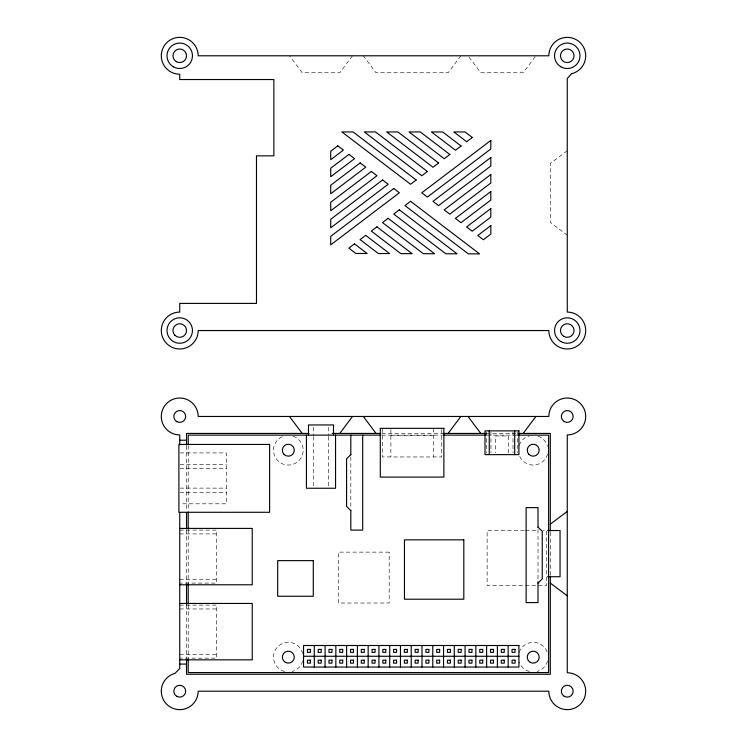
<?xml version="1.0" encoding="UTF-8"?>
<svg xmlns="http://www.w3.org/2000/svg" width="747" height="747" viewBox="0 0 747 747"><rect width="100%" height="100%" fill="white"/><g stroke="black" fill="none" stroke-linecap="round" stroke-linejoin="round"><path stroke-width="0.56" stroke-dasharray="3.73 2.8" d="M352.509 55.792L339.792 72.748L302.19 72.748L289.462 55.792M460.843 55.792L448.125 72.748L376.04 72.748L363.322 55.792M535.216 56.688L523.171 72.748L480.769 72.748L468.052 55.792M567.262 150.763L550.306 163.481L550.306 222.419L567.262 235.137M381.857 433.428L443.036 433.428M486.176 433.428L517.652 433.428M381.829 435.118L442.476 435.118M486.792 435.118L517.111 435.118M390.886 435.753L433.279 435.753M180.046 452.925L226.378 452.925L226.378 503.805L180.046 503.805M180.046 464.373L226.378 464.373M180.046 468.612L226.378 468.612M180.046 488.118L226.378 488.118M180.046 492.357L226.378 492.357M179.738 530.09L216.63 530.09L216.63 583.09L179.738 583.09M524.375 530.519L487.128 530.519L487.128 585.639L546.487 585.639L546.487 530.519L542.994 530.519M525.533 530.519L538.335 530.519M179.738 533.909L216.63 533.909M179.738 579.27L216.63 579.27M179.738 605.135L216.63 605.135L216.63 658.135L179.738 658.135M179.738 608.954L216.63 608.954M179.738 654.316L216.63 654.316M550.306 532.247L550.306 575.003M538.008 529.455L538.008 580.755M517.232 432.037L517.232 452.925M512.993 432.037L512.993 452.925M508.324 452.925L508.324 435.968L495.606 435.968L495.606 452.925M490.947 432.037L490.947 452.925M486.708 432.037L486.708 452.925M441.757 429.478L441.757 456.959L382.408 456.959L382.408 428.339M433.279 428.339L433.279 456.959M390.886 429.478L390.886 456.959M350.819 456.959L350.819 508.259M328.624 427.247L328.624 435.305M328.624 436.453L328.624 485.942M313.357 427.247L313.357 435.305M313.357 436.453L313.357 485.942M188.216 445.595L188.216 510.771M188.216 529.399L188.216 584.098M188.216 605.051L188.216 658.583M186.526 446.034L186.526 511.331M186.526 529.987L186.526 583.622M186.526 604.612L186.526 658.238M547.551 454.055A14.837 14.837 0 0 1 518.885 454.055M519.165 445.445A14.837 14.837 0 0 1 529.371 435.884M537.98 436.164A14.837 14.837 0 0 1 547.551 446.37M547.551 661.002A14.837 14.837 0 0 1 537.056 671.497M529.371 671.497A14.837 14.837 0 0 1 519.165 661.926M519.165 652.392A14.837 14.837 0 0 1 547.551 653.317M293.085 436.164A14.837 14.837 0 0 1 300.098 459.246A14.837 14.837 0 0 1 275.988 458.462A14.837 14.837 0 0 1 284.486 435.884M302.656 661.002A14.837 14.837 0 0 1 292.161 671.497M284.486 671.497A14.837 14.837 0 0 1 277.828 646.669A14.837 14.837 0 0 1 302.656 653.317M389.187 552.136L338.307 552.136L338.307 603.016L389.187 603.016L389.187 552.136"/><path stroke-width="1.12" d="M339.792 433.428L352.509 416.462M448.125 433.428L460.843 416.462M523.171 433.428L535.888 416.462M350.819 454.624L346.58 458.863L346.58 506.354L350.819 510.593M538.008 583.09L542.247 578.85L542.247 531.369L538.008 527.121M550.306 524.161L567.262 511.434M309.025 433.428L186.526 433.428L186.526 445.063M332.266 433.428L380.69 433.428M443.036 433.428L485.354 433.428M518.586 433.428L550.306 433.428L550.306 531.089M380.662 435.118L188.216 435.118L188.216 444.428M443.634 435.118L485.625 435.118M518.278 435.118L548.606 435.118L548.606 672.552L188.216 672.552L188.216 659.75M179.738 440.207L186.526 440.207M179.738 528.4L252.243 528.4L252.243 584.789L179.738 584.789M547.616 530.519L560.054 530.519L560.054 576.731L547.616 576.731M179.738 603.445L252.243 603.445L252.243 659.834L179.738 659.834M303.543 656.268L518.922 656.268M179.738 664.074L186.526 664.074M550.306 583.09L567.262 595.807M468.052 416.462L480.769 433.428M363.322 416.462L376.04 433.428M289.462 416.462L302.19 433.428M550.306 576.161L550.306 674.252L186.526 674.252L186.526 659.125M538.008 527.307L538.008 507.624L526.131 507.624L526.131 602.596L538.008 602.596L538.008 581.745M514.683 430.879L514.683 454.624M508.156 645.501L508.156 667.043M497.39 645.501L497.39 667.043M489.248 430.879L489.248 454.624M486.614 645.501L486.614 667.043M475.848 645.501L475.848 667.043M465.082 645.501L465.082 667.043M454.307 645.501L454.307 667.043M443.541 645.501L443.541 667.043M432.774 645.501L432.774 667.043M422.008 645.501L422.008 667.043M411.233 645.501L411.233 667.043M400.467 645.501L400.467 667.043M389.701 645.501L389.701 667.043M378.925 645.501L378.925 667.043M368.159 645.501L368.159 667.043M362.687 435.118L362.687 530.09L350.819 530.09L350.819 510.406M357.393 645.501L357.393 667.043M350.819 435.118L350.819 454.811M346.617 645.501L346.617 667.043M335.851 645.501L335.851 667.043M335.552 435.118L335.552 488.249L306.429 488.249L306.429 435.118M333.498 435.118L333.498 424.95L308.483 424.95L308.483 435.118M325.085 645.501L325.085 667.043M314.31 645.501L314.31 667.043M188.216 511.938L188.216 528.232M188.216 584.098L188.216 603.884M186.526 512.498L186.526 528.82M186.526 584.668L186.526 604.444M179.738 444.876L179.738 434.913A18.442 18.442 0 0 1 161.296 416.462A18.442 18.442 0 0 1 179.738 398.02A18.442 18.442 0 0 1 198.179 416.462L548.821 416.462A18.442 18.442 0 0 1 567.262 398.02A18.442 18.442 0 0 1 585.704 416.462A18.442 18.442 0 0 1 567.262 434.913L567.262 672.767A18.442 18.442 0 0 1 585.704 691.208A18.442 18.442 0 0 1 567.262 709.65A18.442 18.442 0 0 1 548.821 691.208L198.179 691.208A18.442 18.442 0 0 1 181.344 709.575A18.442 18.442 0 0 1 161.576 694.411A18.442 18.442 0 0 1 174.966 673.392L179.738 668.49L179.738 512.498M571.502 73.682L567.262 78.51L567.262 312.087A18.442 18.442 0 0 1 585.704 330.538A18.442 18.442 0 0 1 567.262 348.98A18.442 18.442 0 0 1 548.821 330.538L198.179 330.538A18.442 18.442 0 0 1 179.738 348.98A18.442 18.442 0 0 1 161.296 330.538A18.442 18.442 0 0 1 179.738 312.087L179.738 303.403L256.482 303.403L256.482 155.852L273.86 155.852L273.86 79.537L179.738 79.537L179.738 74.233A18.442 18.442 0 0 1 161.296 55.792A18.442 18.442 0 0 1 179.738 37.35A18.442 18.442 0 0 1 198.179 55.792L548.821 55.792A18.442 18.442 0 0 1 565.656 37.425A18.442 18.442 0 0 1 585.424 52.589A18.442 18.442 0 0 1 572.034 73.608L571.502 73.682M337.775 145.842L330.716 151.193L330.716 159.709L343.368 150.11L337.775 145.842M348.97 154.377L330.716 168.215L330.716 176.731L354.573 158.644L348.97 154.377M360.175 162.911L330.716 185.247L330.716 193.762L365.769 167.179L360.175 162.911M371.371 171.446L330.716 202.278L330.716 210.794L376.974 175.713L371.371 171.446M382.567 179.98L330.716 219.301L330.716 227.816L388.169 184.248L382.567 179.98M393.772 188.515L330.716 236.332L330.716 244.848L399.365 192.782L393.772 188.515M416.191 180.008L410.579 184.266L341.911 131.939L353.107 131.939L416.191 180.008M427.415 171.511L421.803 175.76L364.293 131.939L375.489 131.939L427.415 171.511M438.638 163.005L433.027 167.253L386.685 131.939L397.871 131.939L438.638 163.005M449.853 154.489L444.241 158.747L409.067 131.939L420.262 131.939L449.853 154.489M461.076 145.982L455.465 150.24L431.449 131.939L442.644 131.939L461.076 145.982M472.291 137.476L466.679 141.734L453.84 131.939L465.026 131.939L472.291 137.476M354.47 243.858L348.868 248.116L355.871 253.448L367.113 253.494L354.47 243.858M365.694 235.352L360.082 239.6L378.365 253.532L389.607 253.569L365.694 235.352M376.908 226.845L371.306 231.094L400.85 253.616L412.101 253.653L376.908 226.845M388.132 218.329L382.52 222.587L423.344 253.691L434.586 253.737L388.132 218.329M399.346 209.823L393.744 214.081L445.838 253.775L457.08 253.812L399.346 209.823M410.57 201.316L404.958 205.574L468.322 253.859L479.574 253.896L410.57 201.316M490.816 140.455L421.784 192.81L427.387 197.077L490.816 148.97L490.816 140.455M490.816 157.486L432.989 201.345L438.582 205.612L490.816 165.993L490.816 157.486M490.816 174.509L444.185 209.879L449.787 214.146L490.816 183.024L490.816 174.509M490.816 191.54L455.39 218.413L460.983 222.681L490.816 200.056L490.816 191.54M490.816 208.572L466.586 226.948L472.188 231.215L490.816 217.078L490.816 208.572M490.816 225.594L477.781 235.482L483.384 239.75L490.816 234.11L490.816 225.594M443.877 428.339L380.288 428.339L380.288 477.1L443.877 477.1L443.877 428.339M518.922 430.879L485.008 430.879L485.008 454.624L518.922 454.624L518.922 430.879M269.62 444.446L178.888 444.446L178.888 512.283L269.62 512.283L269.62 444.446M463.812 539.848L404.454 539.848L404.454 599.206L463.812 599.206L463.812 539.848M313.292 560.623L277.679 560.623L277.679 596.237L313.292 596.237L313.292 560.623M518.922 645.501L303.543 645.501L303.543 667.043L518.922 667.043L518.922 645.501M310.416 649.404L307.447 649.404L307.447 652.374L310.416 652.374L310.416 649.404M321.182 649.404L318.213 649.404L318.213 652.374L321.182 652.374L321.182 649.404M331.948 649.404L328.979 649.404L328.979 652.374L331.948 652.374L331.948 649.404M342.714 649.404L339.754 649.404L339.754 652.374L342.714 652.374L342.714 649.404M353.49 649.404L350.52 649.404L350.52 652.374L353.49 652.374L353.49 649.404M364.256 649.404L361.287 649.404L361.287 652.374L364.256 652.374L364.256 649.404M375.022 649.404L372.062 649.404L372.062 652.374L375.022 652.374L375.022 649.404M385.797 649.404L382.828 649.404L382.828 652.374L385.797 652.374L385.797 649.404M396.564 649.404L393.594 649.404L393.594 652.374L396.564 652.374L396.564 649.404M407.33 649.404L404.37 649.404L404.37 652.374L407.33 652.374L407.33 649.404M418.105 649.404L415.136 649.404L415.136 652.374L418.105 652.374L418.105 649.404M428.871 649.404L425.902 649.404L425.902 652.374L428.871 652.374L428.871 649.404M439.638 649.404L436.678 649.404L436.678 652.374L439.638 652.374L439.638 649.404M450.413 649.404L447.444 649.404L447.444 652.374L450.413 652.374L450.413 649.404M461.179 649.404L458.21 649.404L458.21 652.374L461.179 652.374L461.179 649.404M471.945 649.404L468.985 649.404L468.985 652.374L471.945 652.374L471.945 649.404M482.721 649.404L479.751 649.404L479.751 652.374L482.721 652.374L482.721 649.404M493.487 649.404L490.518 649.404L490.518 652.374L493.487 652.374L493.487 649.404M504.253 649.404L501.293 649.404L501.293 652.374L504.253 652.374L504.253 649.404M515.028 649.404L512.059 649.404L512.059 652.374L515.028 652.374L515.028 649.404M310.416 660.171L307.447 660.171L307.447 663.14L310.416 663.14L310.416 660.171M321.182 660.171L318.213 660.171L318.213 663.14L321.182 663.14L321.182 660.171M331.948 660.171L328.979 660.171L328.979 663.14L331.948 663.14L331.948 660.171M342.714 660.171L339.754 660.171L339.754 663.14L342.714 663.14L342.714 660.171M353.49 660.171L350.52 660.171L350.52 663.14L353.49 663.14L353.49 660.171M364.256 660.171L361.287 660.171L361.287 663.14L364.256 663.14L364.256 660.171M375.022 660.171L372.062 660.171L372.062 663.14L375.022 663.14L375.022 660.171M385.797 660.171L382.828 660.171L382.828 663.14L385.797 663.14L385.797 660.171M396.564 660.171L393.594 660.171L393.594 663.14L396.564 663.14L396.564 660.171M407.33 660.171L404.37 660.171L404.37 663.14L407.33 663.14L407.33 660.171M418.105 660.171L415.136 660.171L415.136 663.14L418.105 663.14L418.105 660.171M428.871 660.171L425.902 660.171L425.902 663.14L428.871 663.14L428.871 660.171M439.638 660.171L436.678 660.171L436.678 663.14L439.638 663.14L439.638 660.171M450.413 660.171L447.444 660.171L447.444 663.14L450.413 663.14L450.413 660.171M461.179 660.171L458.21 660.171L458.21 663.14L461.179 663.14L461.179 660.171M471.945 660.171L468.985 660.171L468.985 663.14L471.945 663.14L471.945 660.171M482.721 660.171L479.751 660.171L479.751 663.14L482.721 663.14L482.721 660.171M493.487 660.171L490.518 660.171L490.518 663.14L493.487 663.14L493.487 660.171M504.253 660.171L501.293 660.171L501.293 663.14L504.253 663.14L504.253 660.171M515.028 660.171L512.059 660.171L512.059 663.14L515.028 663.14L515.028 660.171M562.463 60.591A6.788 6.788 0 0 0 573.817 57.547A6.788 6.788 0 0 0 565.507 49.237A6.788 6.788 0 0 0 562.463 60.591M563.873 336.411A6.788 6.788 0 0 0 574.041 330.538A6.788 6.788 0 0 0 563.873 324.656A6.788 6.788 0 0 0 563.873 336.411M176.348 61.665A6.788 6.788 0 0 0 186.526 55.792A6.788 6.788 0 0 0 176.348 49.918A6.788 6.788 0 0 0 176.348 61.665M174.947 335.328A6.788 6.788 0 0 0 186.292 332.294A6.788 6.788 0 0 0 177.982 323.983A6.788 6.788 0 0 0 174.947 335.328M560.904 66.81A12.718 12.718 0 0 0 579.98 55.792A12.718 12.718 0 0 0 560.904 44.773A12.718 12.718 0 0 0 560.904 66.81M560.904 341.547A12.718 12.718 0 0 0 579.98 330.538A12.718 12.718 0 0 0 560.904 319.52A12.718 12.718 0 0 0 560.904 341.547M173.379 66.81A12.718 12.718 0 0 0 192.455 55.792A12.718 12.718 0 0 0 173.379 44.773A12.718 12.718 0 0 0 173.379 66.81M173.379 341.547A12.718 12.718 0 0 0 192.455 330.538A12.718 12.718 0 0 0 173.379 319.52A12.718 12.718 0 0 0 173.379 341.547M528.988 454.437A5.976 5.976 0 0 0 538.989 451.758A5.976 5.976 0 0 0 531.668 444.437A5.976 5.976 0 0 0 528.988 454.437M530.23 662.337A5.976 5.976 0 0 0 539.194 657.164A5.976 5.976 0 0 0 530.23 651.982A5.976 5.976 0 0 0 530.23 662.337M284.093 454.437A5.976 5.976 0 0 0 294.094 451.758A5.976 5.976 0 0 0 286.773 444.437A5.976 5.976 0 0 0 284.093 454.437M285.335 662.337A5.976 5.976 0 0 0 294.299 657.164A5.976 5.976 0 0 0 285.335 651.982A5.976 5.976 0 0 0 285.335 662.337M564.293 696.344A5.939 5.939 0 0 0 573.192 691.208A5.939 5.939 0 0 0 564.293 686.063A5.939 5.939 0 0 0 564.293 696.344M176.768 696.344A5.939 5.939 0 0 0 185.676 691.208A5.939 5.939 0 0 0 176.768 686.063A5.939 5.939 0 0 0 176.768 696.344M564.293 421.607A5.939 5.939 0 0 0 573.192 416.462A5.939 5.939 0 0 0 564.293 411.326A5.939 5.939 0 0 0 564.293 421.607M176.768 421.607A5.939 5.939 0 0 0 185.676 416.462A5.939 5.939 0 0 0 176.768 411.326A5.939 5.939 0 0 0 176.768 421.607"/></g></svg>
